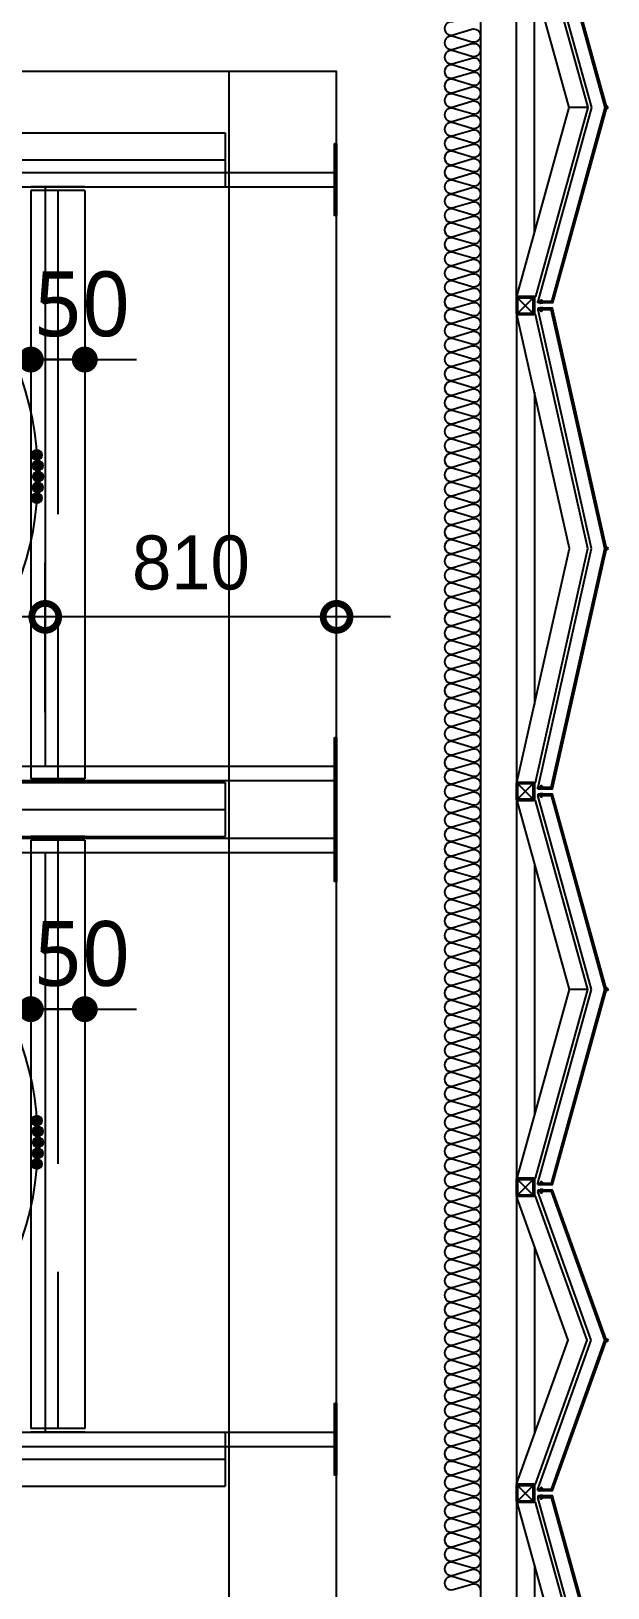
# Model space of a CAD drawing. Header units: millimetres. Extents: x -95754 to 177808, y 34455 to 150605.
# Drawn here: x 176204 to 177808, y 130792 to 135118 of the extents above; entities that cross this region are included whole.
import ezdxf

# ---------------------------------------------------------------- set-up
doc = ezdxf.new("R2010")
doc.units = ezdxf.units.MM
doc.header["$LTSCALE"] = 300
doc.linetypes.add('HID', pattern=[2.8, 1.8, -1])
doc.linetypes.add('xs-1f_plan$0$HID', pattern=[4, 3, -1])
for name, color, linetype in [('6FIN', 6, 'Continuous'), ('A-ELE', 7, 'Continuous'), ('A-하지철물', 55, 'Continuous'), ('alucobond', 4, 'Continuous'), ('ISL', 251, 'Continuous'), ('mold', 4, 'Continuous'), ('S-STEEL', 7, 'Continuous'), ('SHEET', 6, 'Continuous'), ('xs-1f_plan$0$xref', 7, 'Continuous')]:
    doc.layers.add(name, color=color, linetype=linetype)
doc.layers.add('A-ETC-전기 NOPLOT', color=163, linetype='Continuous', plot=False)
doc.styles.add('Gtx', font='')
doc.styles.add('xs-1f_plan$0$Gdim', font='malgun.ttf')
doc.styles.get('Gtx').set_extended_font_data('Dotum')
doc.dimstyles.new('Gdim300', dxfattribs={"dimscale": 300, "dimtxt": 3, "dimasz": 6, "dimexe": 1.5, "dimexo": 2, "dimgap": 1, "dimtad": 1, "dimdec": 0, "dimzin": 0, "dimdsep": 46, "dimlunit": 6, "dimtxsty": 'Gtx', "dimblk": 'DOTSMALL', "dimblk1": 'DOTSMALL', "dimblk2": 'DOTSMALL', "dimcen": 1.5, "dimdle": 1.5, "dimclrd": 1, "dimclre": 1, "dimclrt": 256, "dimazin": 0, "dimtfac": 1, "dimtdec": 0, "dimtix": 1, "dimtmove": 2, "dimatfit": 3, "dimldrblk": 'DOTSMALL', "dimfxl": 1, "dimtolj": 1, "dimtzin": 0, "dimlwd": -1, "dimlwe": -1, "dimarcsym": 0})
doc.dimstyles.new('xs-1f_plan$0$Gdim200', dxfattribs={"dimscale": 200, "dimtxt": 3, "dimasz": 1.2, "dimexe": 2, "dimexo": 3, "dimgap": 1, "dimtad": 1, "dimdsep": 46, "dimlunit": 6, "dimtxsty": 'xs-1f_plan$0$Gdim', "dimblk1": 'xs-1f_plan$0$_CIDOT', "dimblk2": 'xs-1f_plan$0$_CIDOT', "dimsah": 1, "dimcen": 2.5, "dimdle": 2, "dimclrd": 1, "dimclre": 1, "dimclrt": 3, "dimazin": 2, "dimtfac": 1, "dimtix": 1, "dimtmove": 2, "dimatfit": 3, "dimldrblk": 'xs-1f_plan$0$_CIDOT', "dimfxl": 2, "dimtolj": 1, "dimtzin": 0, "dimarcsym": 0})

# ---------------------------------------------------------------- blocks, each defined once
blk = doc.blocks.new('EX-1350')
at = {"layer": '6FIN', "elevation": 0}
for points in [[(3.2, 204.1), (46.8, 204.1, 0.414214), (50, 207.3), (50, 250.9, 0.414214), (46.8, 254.1), (3.2, 254.1, 0.414214), (0, 250.9), (0, 207.3, 0.414214)], [(1396.8, 204.1), (1353.2, 204.1, -0.414214), (1350, 207.3), (1350, 250.9, -0.414214), (1353.2, 254.1), (1396.8, 254.1, -0.414214), (1400, 250.9), (1400, 207.3, -0.414214)]]:
    blk.add_lwpolyline(points, format="xyb", close=True, dxfattribs=at)
at = {"layer": 'A-하지철물'}
for p, q in [((1350, 254.1), (50, 254.1)), ((1133.9, 204.1), (266.1, 204.1))]:
    blk.add_line(p, q, dxfattribs=at)
at = {"layer": 'A-하지철물', "elevation": 0}
for points in [[(49.7, 252.7), (700, 106.6), (1350.3, 252.7)], [(50, 254.1), (50, 201.4), (700, 55.3), (1350, 201.4), (1350, 254.1)]]:
    blk.add_lwpolyline(points, dxfattribs=at)
at = {"layer": 'A-하지철물'}
blk.add_circle((700, 4.1), 4.07, dxfattribs=at)
at = {"layer": 'alucobond', "color": 251, "linetype": 'HID', "ltscale": 10}
for p, q in [((30.2, 185.1), (41.5, 185.1)), ((31.5, 182.4), (31.5, 187.8)), ((31.5, 186.6), (39.5, 186.6)), ((31.5, 183.6), (39.5, 183.6)), ((32, 189.3), (32.5, 189.3)), ((32, 180.9), (32.5, 180.9)), ((32.5, 180.9), (32.5, 189.3)), ((38, 182.7), (38, 187.4)), ((39.5, 182.7), (39.5, 187.4)), ((1369.8, 185.1), (1358.5, 185.1)), ((1360.5, 182.7), (1360.5, 187.4)), ((1368.5, 186.6), (1360.5, 186.6)), ((1368.5, 183.6), (1360.5, 183.6)), ((1362, 182.7), (1362, 187.4)), ((1367.5, 180.9), (1367.5, 189.3)), ((1368, 189.3), (1367.5, 189.3)), ((1368, 180.9), (1367.5, 180.9)), ((1368.5, 182.4), (1368.5, 187.8))]:
    blk.add_line(p, q, dxfattribs=at)
at = {"layer": 'alucobond'}
for p, q in [((32.5, 195.1), (36.5, 195.1)), ((1367.5, 195.1), (1363.5, 195.1))]:
    blk.add_line(p, q, dxfattribs=at)
at = {"layer": 'alucobond', "color": 251, "linetype": 'HID', "ltscale": 10, "elevation": 0}
for points in [[(32, 189.3), (31.5, 187.8)], [(32, 180.9), (31.5, 182.4)], [(36.5, 194.2), (700, 45.1), (1363.5, 194.2)], [(1368, 189.3), (1368.5, 187.8)], [(1368, 180.9), (1368.5, 182.4)]]:
    blk.add_lwpolyline(points, dxfattribs=at)
at = {"layer": 'alucobond', "elevation": 0}
for points in [[(32.5, 195.1), (32.5, 154.1), (700, 4.1), (1367.5, 154.1), (1367.5, 195.1)], [(36.5, 195.1), (36.5, 157.3), (700, 8.2), (1363.5, 157.3), (1363.5, 195.1)]]:
    blk.add_lwpolyline(points, dxfattribs=at)
at = {"layer": 'alucobond', "color": 251, "linetype": 'HID', "ltscale": 10, "elevation": 0}
for points in [[(39.5, 186.6, -0.666667), (39.5, 183.6, -1.5)], [(1360.5, 186.6, 0.666667), (1360.5, 183.6, 1.5)]]:
    blk.add_lwpolyline(points, format="xyb", dxfattribs=at)
at = {"layer": 'alucobond', "color": 251, "linetype": 'HID', "ltscale": 10}
for centre, start, end in [((38.7, 187.4), 0, 180), ((38.7, 182.7), 180, 0), ((1361.3, 187.4), 0, 180), ((1361.3, 182.7), 180, 0)]:
    blk.add_arc(centre, 0.75, start, end, dxfattribs=at)
at = {"layer": 'mold', "color": 4, "elevation": 0}
for points in [[(25, 204.1), (25, 202.6)], [(1375, 204.1), (1375, 202.6)]]:
    blk.add_lwpolyline(points, dxfattribs=at)
at = {"layer": 'SHEET', "color": 8}
for p, q in [((46.8, 250.9), (3.2, 207.3)), ((3.2, 250.9), (46.8, 207.3)), ((1353.2, 250.9), (1396.8, 207.3)), ((1396.8, 250.9), (1353.2, 207.3))]:
    blk.add_line(p, q, dxfattribs=at)
at = {"layer": 'SHEET', "color": 8, "elevation": 0}
for points in [[(3.2, 207.3), (46.8, 207.3), (46.8, 250.9), (3.2, 250.9)], [(1396.8, 207.3), (1353.2, 207.3), (1353.2, 250.9), (1396.8, 250.9)]]:
    blk.add_lwpolyline(points, close=True, dxfattribs=at)
blk = doc.blocks.new('EX-1100')
at = {"layer": '6FIN', "elevation": 0}
for points in [[(3.2, 204.1), (46.8, 204.1, 0.414214), (50, 207.3), (50, 250.9, 0.414214), (46.8, 254.1), (3.2, 254.1, 0.414214), (0, 250.9), (0, 207.3, 0.414214)], [(1146.8, 204.1), (1103.2, 204.1, -0.414214), (1100, 207.3), (1100, 250.9, -0.414214), (1103.2, 254.1), (1146.8, 254.1, -0.414214), (1150, 250.9), (1150, 207.3, -0.414214)]]:
    blk.add_lwpolyline(points, format="xyb", close=True, dxfattribs=at)
at = {"layer": 'A-하지철물'}
for p, q in [((1100, 254.1), (50, 254.1)), ((923.1, 204.1), (226.9, 204.1)), ((575, 55.9), (575, 107.8))]:
    blk.add_line(p, q, dxfattribs=at)
at = {"layer": 'A-하지철물', "elevation": 0}
blk.add_lwpolyline([(1100, 201.1), (1100, 253), (575, 107.8), (50, 253), (50, 201.1), (575, 55.9)], close=True, dxfattribs=at)
at = {"layer": 'A-하지철물'}
blk.add_circle((575, 4.1), 4.07, dxfattribs=at)
at = {"layer": 'alucobond', "color": 251, "linetype": 'HID', "ltscale": 10}
for p, q in [((30.2, 185.1), (41.5, 185.1)), ((31.5, 182.4), (31.5, 187.8)), ((31.5, 186.6), (39.5, 186.6)), ((31.5, 183.6), (39.5, 183.6)), ((32, 189.3), (32.5, 189.3)), ((32, 180.9), (32.5, 180.9)), ((32.5, 180.9), (32.5, 189.3)), ((38, 182.7), (38, 187.4)), ((39.5, 182.7), (39.5, 187.4)), ((1119.8, 185.1), (1108.5, 185.1)), ((1110.5, 182.7), (1110.5, 187.4)), ((1118.5, 186.6), (1110.5, 186.6)), ((1118.5, 183.6), (1110.5, 183.6)), ((1112, 182.7), (1112, 187.4)), ((1117.5, 180.9), (1117.5, 189.3)), ((1118, 189.3), (1117.5, 189.3)), ((1118, 180.9), (1117.5, 180.9)), ((1118.5, 182.4), (1118.5, 187.8))]:
    blk.add_line(p, q, dxfattribs=at)
at = {"layer": 'alucobond'}
for p, q in [((32.5, 195.1), (36.5, 195.1)), ((1117.5, 195.1), (1113.5, 195.1))]:
    blk.add_line(p, q, dxfattribs=at)
at = {"layer": 'alucobond', "color": 251, "linetype": 'HID', "ltscale": 10, "elevation": 0}
for points in [[(32, 189.3), (31.5, 187.8)], [(32, 180.9), (31.5, 182.4)], [(36.5, 194.5), (575, 45.6), (1113.5, 194.5)], [(1118, 189.3), (1118.5, 187.8)], [(1118, 180.9), (1118.5, 182.4)]]:
    blk.add_lwpolyline(points, dxfattribs=at)
at = {"layer": 'alucobond', "elevation": 0}
for points in [[(32.5, 195.1), (32.5, 154.1), (575, 4.1), (1117.5, 154.1), (1117.5, 195.1)], [(36.5, 195.1), (36.5, 157.1), (575, 8.2), (1113.5, 157.1), (1113.5, 195.1)], [(1113.5, 195.1), (1113.5, 157.2)]]:
    blk.add_lwpolyline(points, dxfattribs=at)
at = {"layer": 'alucobond', "color": 251, "linetype": 'HID', "ltscale": 10, "elevation": 0}
for points in [[(39.5, 186.6, -0.666667), (39.5, 183.6, -1.5)], [(1110.5, 186.6, 0.666667), (1110.5, 183.6, 1.5)]]:
    blk.add_lwpolyline(points, format="xyb", dxfattribs=at)
at = {"layer": 'alucobond', "color": 251, "linetype": 'HID', "ltscale": 10}
for centre, start, end in [((38.7, 187.4), 0, 180), ((38.7, 182.7), 180, 0), ((1111.3, 187.4), 0, 180), ((1111.3, 182.7), 180, 0)]:
    blk.add_arc(centre, 0.75, start, end, dxfattribs=at)
at = {"layer": 'mold', "color": 4, "elevation": 0}
for points in [[(25, 204.1), (25, 202.6)], [(1125, 204.1), (1125, 202.6)]]:
    blk.add_lwpolyline(points, dxfattribs=at)
at = {"layer": 'SHEET', "color": 8}
for p, q in [((46.8, 250.9), (3.2, 207.3)), ((3.2, 250.9), (46.8, 207.3)), ((1103.2, 250.9), (1146.8, 207.3)), ((1146.8, 250.9), (1103.2, 207.3))]:
    blk.add_line(p, q, dxfattribs=at)
at = {"layer": 'SHEET', "color": 8, "elevation": 0}
for points in [[(3.2, 207.3), (46.8, 207.3), (46.8, 250.9), (3.2, 250.9)], [(1146.8, 207.3), (1103.2, 207.3), (1103.2, 250.9), (1146.8, 250.9)]]:
    blk.add_lwpolyline(points, close=True, dxfattribs=at)
blk = doc.blocks.new('EX-850-1')
at = {"layer": '6FIN', "elevation": 0}
for points in [[(3.2, 204.1), (46.8, 204.1, 0.414214), (50, 207.3), (50, 250.9, 0.414214), (46.8, 254.1), (3.2, 254.1, 0.414214), (0, 250.9), (0, 207.3, 0.414214)], [(896.8, 204.1), (853.2, 204.1, -0.414214), (850, 207.3), (850, 250.9, -0.414214), (853.2, 254.1), (896.8, 254.1, -0.414214), (900, 250.9), (900, 207.3, -0.414214)]]:
    blk.add_lwpolyline(points, format="xyb", close=True, dxfattribs=at)
at = {"layer": 'A-하지철물'}
for p, q in [((850, 254.1), (50, 254.1)), ((710.9, 204.1), (189.1, 204.1))]:
    blk.add_line(p, q, dxfattribs=at)
at = {"layer": 'A-하지철물', "elevation": 0}
for points in [[(49.9, 254.1), (450, 110.3), (850.1, 254.1)], [(50, 204.1), (50, 200.9), (450, 57.2), (850, 200.9), (850, 204.1)]]:
    blk.add_lwpolyline(points, dxfattribs=at)
at = {"layer": 'A-하지철물'}
blk.add_circle((450, 4.1), 4.07, dxfattribs=at)
at = {"layer": 'alucobond', "color": 251, "linetype": 'HID', "ltscale": 10}
for p, q in [((30.2, 185.1), (41.5, 185.1)), ((31.5, 182.4), (31.5, 187.8)), ((31.5, 186.6), (39.5, 186.6)), ((31.5, 183.6), (39.5, 183.6)), ((32, 189.3), (32.5, 189.3)), ((32, 180.9), (32.5, 180.9)), ((32.5, 180.9), (32.5, 189.3)), ((38, 182.7), (38, 187.4)), ((39.5, 182.7), (39.5, 187.4)), ((869.8, 185.1), (858.5, 185.1)), ((860.5, 182.7), (860.5, 187.4)), ((868.5, 186.6), (860.5, 186.6)), ((868.5, 183.6), (860.5, 183.6)), ((862, 182.7), (862, 187.4)), ((867.5, 180.9), (867.5, 189.3)), ((868, 189.3), (867.5, 189.3)), ((868, 180.9), (867.5, 180.9)), ((868.5, 182.4), (868.5, 187.8))]:
    blk.add_line(p, q, dxfattribs=at)
at = {"layer": 'alucobond'}
for p, q in [((32.5, 195.1), (36.5, 195.1)), ((867.5, 195.1), (863.5, 195.1))]:
    blk.add_line(p, q, dxfattribs=at)
at = {"layer": 'alucobond', "color": 251, "linetype": 'HID', "ltscale": 10}
for points in [[(32, 189.3), (31.5, 187.8)], [(32, 180.9), (31.5, 182.4)], [(868, 189.3), (868.5, 187.8)], [(868, 180.9), (868.5, 182.4)]]:
    blk.add_lwpolyline(points, dxfattribs=at)
at = {"layer": 'alucobond', "elevation": 0}
for points in [[(32.5, 195.1), (32.5, 154.1), (450, 4.1), (867.5, 154.1), (867.5, 195.1)], [(36.5, 195.1), (36.5, 156.9), (450, 8.3), (863.5, 156.9), (863.5, 195.1)]]:
    blk.add_lwpolyline(points, dxfattribs=at)
at = {"layer": 'alucobond', "color": 251, "linetype": 'HID', "ltscale": 10, "elevation": 0}
blk.add_lwpolyline([(36.5, 195.1), (450, 46.6), (863.5, 195.1)], dxfattribs=at)
at = {"layer": 'alucobond', "color": 251, "linetype": 'HID', "ltscale": 10}
for points in [[(39.5, 186.6, -0.666667), (39.5, 183.6, -1.5)], [(860.5, 186.6, 0.666667), (860.5, 183.6, 1.5)]]:
    blk.add_lwpolyline(points, format="xyb", dxfattribs=at)
for centre, start, end in [((38.7, 187.4), 0, 180), ((38.7, 182.7), 180, 0), ((861.3, 187.4), 0, 180), ((861.3, 182.7), 180, 0)]:
    blk.add_arc(centre, 0.75, start, end, dxfattribs=at)
at = {"layer": 'mold', "color": 4}
for points in [[(25, 204.1), (25, 202.6)], [(875, 204.1), (875, 202.6)]]:
    blk.add_lwpolyline(points, dxfattribs=at)
at = {"layer": 'SHEET', "color": 8}
for p, q in [((46.8, 250.9), (3.2, 207.3)), ((3.2, 250.9), (46.8, 207.3)), ((853.2, 250.9), (896.8, 207.3)), ((896.8, 250.9), (853.2, 207.3))]:
    blk.add_line(p, q, dxfattribs=at)
at = {"layer": 'SHEET', "color": 8, "elevation": 0}
for points in [[(3.2, 207.3), (46.8, 207.3), (46.8, 250.9), (3.2, 250.9)], [(896.8, 207.3), (853.2, 207.3), (853.2, 250.9), (896.8, 250.9)]]:
    blk.add_lwpolyline(points, close=True, dxfattribs=at)
blk = doc.blocks.new('A$Ca5773e7c')
at = {"layer": '6FIN', "elevation": 0}
blk.add_lwpolyline([(0, 75), (45, 75), (45, 0), (0, 0)], close=True, dxfattribs=at)
at = {"layer": 'SHEET', "color": 8}
for p, q in [((41.8, 3.2), (3.2, 71.8)), ((3.2, 3.2), (41.8, 71.8))]:
    blk.add_line(p, q, dxfattribs=at)
at = {"layer": 'SHEET', "color": 8, "elevation": 0}
blk.add_lwpolyline([(3.2, 71.8), (41.8, 71.8), (41.8, 3.2), (3.2, 3.2)], close=True, dxfattribs=at)
blk = doc.blocks.new('EX-1100-1')
at = {"layer": '6FIN', "elevation": 0}
blk.add_lwpolyline([(50, 1121.8), (50, 1078.2, -0.414214), (46.8, 1075), (3.2, 1075, -0.414214), (0, 1078.2), (0, 1121.8, -0.414214), (3.2, 1125), (46.8, 1125, -0.414214)], format="xyb", close=True, dxfattribs=at)
at = {"layer": 'A-하지철물'}
for p, q in [((0, 1075), (0, 59.8)), ((50, 898.1), (50, 201.9)), ((198.1, 550), (146.2, 550))]:
    blk.add_line(p, q, dxfattribs=at)
at = {"layer": 'A-하지철물', "elevation": 0}
blk.add_lwpolyline([(75, 104.7), (198.1, 550), (53, 1075), (1.1, 1075), (146.2, 550), (23.1, 104.8)], dxfattribs=at)
at = {"layer": 'A-하지철물'}
blk.add_circle((250, 550), 4.07, dxfattribs=at)
at = {"layer": 'alucobond'}
for p, q in [((58.9, 1092.5), (58.9, 1088.5)), ((58.9, 7.5), (58.9, 11.5))]:
    blk.add_line(p, q, dxfattribs=at)
at = {"layer": 'alucobond', "color": 251, "linetype": 'HID', "ltscale": 10}
for p, q in [((64.8, 1093), (64.8, 1092.5)), ((73.2, 1092.5), (64.8, 1092.5)), ((71.7, 1093.5), (66.3, 1093.5)), ((71.4, 1087), (66.6, 1087)), ((71.4, 1085.5), (66.6, 1085.5)), ((67.5, 1093.5), (67.5, 1085.5)), ((69, 1094.8), (69, 1083.5)), ((70.5, 1093.5), (70.5, 1085.5)), ((73.2, 1093), (73.2, 1092.5)), ((73.2, 7.5), (64.8, 7.5)), ((64.8, 7), (64.8, 7.5)), ((71.7, 6.5), (66.3, 6.5)), ((71.4, 14.5), (66.6, 14.5)), ((71.4, 13), (66.6, 13)), ((67.5, 6.5), (67.5, 14.5)), ((69, 5.2), (69, 16.5)), ((70.5, 6.5), (70.5, 14.5)), ((73.2, 7), (73.2, 7.5))]:
    blk.add_line(p, q, dxfattribs=at)
at = {"layer": 'alucobond', "elevation": 0}
for points in [[(58.9, 7.5), (100, 7.5), (250, 550), (100, 1092.5), (58.9, 1092.5)], [(58.9, 11.5), (97, 11.5), (245.8, 550), (97, 1088.5), (58.9, 1088.5)], [(58.9, 1088.5), (96.8, 1088.5)]]:
    blk.add_lwpolyline(points, dxfattribs=at)
at = {"layer": 'alucobond', "color": 251, "linetype": 'HID', "ltscale": 10, "elevation": 0}
for points in [[(59.6, 11.5), (208.5, 550), (59.6, 1088.5)], [(64.8, 1093), (66.3, 1093.5)], [(73.2, 1093), (71.7, 1093.5)], [(64.8, 7), (66.3, 6.5)], [(73.2, 7), (71.7, 6.5)]]:
    blk.add_lwpolyline(points, dxfattribs=at)
for points in [[(67.5, 1085.5, 0.666667), (70.5, 1085.5, 1.5)], [(67.5, 14.5, -0.666667), (70.5, 14.5, -1.5)]]:
    blk.add_lwpolyline(points, format="xyb", dxfattribs=at)
at = {"layer": 'alucobond', "color": 251, "linetype": 'HID', "ltscale": 10}
for centre, start, end in [((66.6, 1086.3), 90, 270), ((71.4, 1086.3), 270, 90), ((66.6, 13.7), 90, 270), ((71.4, 13.7), 270, 90)]:
    blk.add_arc(centre, 0.75, start, end, dxfattribs=at)
at = {"layer": 'mold', "color": 4, "elevation": 0}
blk.add_lwpolyline([(50, 1100), (51.5, 1100)], dxfattribs=at)
blk.add_lwpolyline([(41, 0), (42.5, 0), (42.5, 11.5), (97, 11.5), (100.2, 23.1), (98.8, 23.6), (95.9, 13), (41, 13)], close=True, dxfattribs=at)
at = {"layer": 'SHEET', "color": 8}
for p, q in [((3.2, 1078.2), (46.8, 1121.8)), ((3.2, 1121.8), (46.8, 1078.2))]:
    blk.add_line(p, q, dxfattribs=at)
at = {"layer": 'SHEET', "color": 8, "elevation": 0}
blk.add_lwpolyline([(46.8, 1121.8), (46.8, 1078.2), (3.2, 1078.2), (3.2, 1121.8)], close=True, dxfattribs=at)
at = {"layer": 'A-ELE', "rotation": 270}
blk.add_blockref('A$Ca5773e7c', (0, 104.8), dxfattribs=at)
blk = doc.blocks.new('_DotSmall')
at = {"color": 0, "linetype": 'ByBlock', "const_width": 0.5}
blk.add_lwpolyline([(-0.0625, 0, 1), (0.0625, 0, 1)], format="xyb", close=True, dxfattribs=at)
blk = doc.blocks.new('*D1903')
at = {"layer": 'A-ETC-전기 NOPLOT', "color": 1, "transparency": 16777216}
for p, q in [((1210528.1, -81493.9), (1210528.1, -81078.9)), ((1211338.1, -81493.9), (1211338.1, -81078.9)), ((1211488.1, -81228.9), (1210378.1, -81228.9))]:
    blk.add_line(p, q, dxfattribs=at)
at = {"layer": 'Defpoints', "color": 0, "transparency": 16777216}
for p in [(1210528.1, -81228.9), (1210528.1, -81643.9), (1211338.1, -81643.9)]:
    blk.add_point(p, dxfattribs=at)
at = {"layer": 'A-ETC-전기 NOPLOT', "color": 1, "transparency": 16777216, "xscale": 150, "yscale": 150, "zscale": 150, "rotation": 180}
blk.add_blockref('_DotSmall', (1210528.1, -81228.9), dxfattribs=at)
at = {"layer": 'A-ETC-전기 NOPLOT', "color": 1, "transparency": 16777216, "xscale": 150, "yscale": 150, "zscale": 150}
blk.add_blockref('_DotSmall', (1211338.1, -81228.9), dxfattribs=at)
at = {"layer": 'A-ETC-전기 NOPLOT', "transparency": 16777216, "insert": (1210933.1, -81078.8), "char_height": 150, "attachment_point": 5, "style": 'Gtx'}
blk.add_mtext('\\A1;810', dxfattribs=at)
blk = doc.blocks.new('xs-1f_plan$0$_CIDOT')
at = {"color": 0, "linetype": 'ByBlock'}
blk.add_line((2, 0), (-1, 0), dxfattribs=at)
at = {"color": 0, "linetype": 'ByBlock', "const_width": 0.5}
blk.add_lwpolyline([(-0.25, 0, 1), (0.25, 0, 1)], format="xyb", close=True, dxfattribs=at)
blk = doc.blocks.new('*D1855')
at = {"layer": 'Defpoints', "color": 155, "lineweight": -2, "transparency": 16777216}
for p, q in [((-2538.8, 297), (-2538.8, 369)), ((-2838.8, 225), (-2418.8, 225)), ((-2538.8, 75), (-2538.8, 225)), ((-2838.8, 75), (-2418.8, 75)), ((-2538.8, 3), (-2538.8, -69))]:
    blk.add_line(p, q, dxfattribs=at)
at = {"layer": 'Defpoints', "color": 0, "transparency": 16777216}
for p in [(-3018.8, 225), (-2538.8, 225), (-3018.8, 75)]:
    blk.add_point(p, dxfattribs=at)
at = {"layer": 'Defpoints', "color": 155, "lineweight": -2, "transparency": 16777216, "xscale": 71.99999999999994, "yscale": 71.99999999999994, "zscale": 71.99999999999994}
for p, rotation in [((-2538.8, 225), 270), ((-2538.8, 75), 90)]:
    blk.add_blockref('xs-1f_plan$0$_CIDOT', p, dxfattribs=dict(at, rotation=rotation))
at = {"layer": 'Defpoints', "color": 155, "transparency": 16777216, "insert": (-2692.3, 150), "char_height": 180, "attachment_point": 5, "rotation": 90, "style": 'xs-1f_plan$0$Gdim'}
blk.add_mtext('\\A1;150', dxfattribs=at)
blk = doc.blocks.new('*U1854')
at = {"layer": 'S-STEEL', "color": 253, "ltscale": 4}
for p, q in [((-3018.848, 225), (-3018.848, 75)), ((-1363.848, 225), (-1363.848, 75))]:
    blk.add_line(p, q, dxfattribs=at)
at = {"layer": 'S-STEEL', "ltscale": 4}
for p, q in [((-3008.848, 225), (-1373.848, 225)), ((-3008.848, 225), (-3008.848, 75)), ((-1373.848, 225), (-1373.848, 75)), ((-3008.848, 75), (-1373.848, 75))]:
    blk.add_line(p, q, dxfattribs=at)
at = {"layer": 'S-STEEL', "color": 253, "linetype": 'xs-1f_plan$0$HID'}
blk.add_line((-3008.848, 150), (-1373.848, 150), dxfattribs=at)
at = {"layer": 'Defpoints'}
dim = blk.add_linear_dim(base=(-2538.848, 225), p1=(-3018.848, 75), p2=(-3018.848, 225), angle=90, dimstyle='xs-1f_plan$0$Gdim200', override={"dimscale": 60, "dimzin": 8, "dimclrd": 155, "dimclre": 155, "dimclrt": 155}, dxfattribs=at)
dim.commit()
dim.dimension.update_dxf_attribs({"geometry": '*D1855', "text_midpoint": (-2692.334, 150)})
blk = doc.blocks.new('연도01')
at = {"layer": 'A-ETC-전기 NOPLOT', "lineweight": 5}
h = blk.add_hatch(color=256, dxfattribs=at)
edge = h.paths.add_edge_path()
edge.add_arc((1210504.637, -80778.859), 15, 180, 540)
h = blk.add_hatch(color=256, dxfattribs=at)
edge = h.paths.add_edge_path()
edge.add_arc((1210507.205, -80808.568), 15, 180, 540)
h = blk.add_hatch(color=256, dxfattribs=at)
edge = h.paths.add_edge_path()
edge.add_arc((1210508.083, -80838.916), 15, 180, 540)
h = blk.add_hatch(color=256, dxfattribs=at)
edge = h.paths.add_edge_path()
edge.add_arc((1210504.637, -80898.972), 15, -180, 180, ccw=False)
h = blk.add_hatch(color=256, dxfattribs=at)
edge = h.paths.add_edge_path()
edge.add_arc((1210507.205, -80869.263), 15, -180, 180, ccw=False)
h = blk.add_hatch(color=256, dxfattribs=at)
edge = h.paths.add_edge_path()
edge.add_arc((1210504.637, -82628.859), 15, 180, 540)
h = blk.add_hatch(color=256, dxfattribs=at)
edge = h.paths.add_edge_path()
edge.add_arc((1210507.205, -82658.568), 15, 180, 540)
h = blk.add_hatch(color=256, dxfattribs=at)
edge = h.paths.add_edge_path()
edge.add_arc((1210508.083, -82688.916), 15, 180, 540)
h = blk.add_hatch(color=256, dxfattribs=at)
edge = h.paths.add_edge_path()
edge.add_arc((1210504.637, -82748.972), 15, -180, 180, ccw=False)
h = blk.add_hatch(color=256, dxfattribs=at)
edge = h.paths.add_edge_path()
edge.add_arc((1210507.205, -82719.263), 15, -180, 180, ccw=False)
at = {"layer": 'A-ELE', "elevation": 0}
blk.add_lwpolyline([(1211038.083, -79713.916), (1211038.083, -86113.916)], dxfattribs=at)
at = {"layer": 'A-ETC-전기 NOPLOT'}
for p, q in [((1205338.082, -79993.916), (1211338.083, -79993.916)), ((1205338.082, -80033.916), (1211338.083, -80033.916)), ((1210528.083, -80033.916), (1210528.083, -81643.916)), ((1205338.082, -81643.916), (1211338.083, -81643.916)), ((1205338.082, -81683.916), (1211338.083, -81683.916)), ((1205338.082, -81843.916), (1211338.083, -81843.916)), ((1205338.082, -81883.916), (1211338.083, -81883.916)), ((1210528.083, -81883.916), (1210528.083, -83493.916)), ((1205338.082, -83493.916), (1211338.083, -83493.916)), ((1205338.082, -83533.916), (1211338.083, -83533.916))]:
    blk.add_line(p, q, dxfattribs=at)
at = {"layer": 'A-ETC-전기 NOPLOT', "elevation": 0}
blk.add_lwpolyline([(1205338.083, -79713.916), (1205338.083, -86113.916), (1211338.083, -86113.916), (1211338.083, -79713.916)], close=True, dxfattribs=at)
at = {"layer": 'A-ETC-전기 NOPLOT'}
for points in [[(1211332.083, -79913.916), (1211338.083, -79913.916), (1211338.083, -80113.916), (1211332.083, -80113.916)], [(1211332.083, -81563.916), (1211338.083, -81563.916), (1211338.083, -81763.916), (1211332.083, -81763.916)], [(1211332.083, -81763.916), (1211338.083, -81763.916), (1211338.083, -81963.916), (1211332.083, -81963.916)], [(1211332.083, -83413.916), (1211338.083, -83413.916), (1211338.083, -83613.916), (1211332.083, -83613.916)]]:
    blk.add_lwpolyline(points, close=True, dxfattribs=at)
at = {"layer": 'A-ETC-전기 NOPLOT', "lineweight": 5}
for centre in [(1210504.637, -80778.859), (1210507.205, -80808.568), (1210508.083, -80838.916), (1210504.637, -80898.972), (1210507.205, -80869.263), (1210504.637, -82628.859), (1210507.205, -82658.568), (1210508.083, -82688.916), (1210504.637, -82748.972), (1210507.205, -82719.263)]:
    blk.add_circle(centre, 15, dxfattribs=at)
at = {"layer": 'A-ETC-전기 NOPLOT'}
for centre in [(1209683.083, -80838.916), (1209683.083, -82688.916)]:
    blk.add_arc(centre, 825, 315.694511, 134.305489, dxfattribs=at)
at = {"layer": 'S-STEEL', "ltscale": 4}
for p, q in [((1205348.082, -79883.916), (1211028.083, -79883.916)), ((1211028.083, -79883.916), (1211028.083, -80033.916)), ((1205348.082, -80033.916), (1211028.083, -80033.916)), ((1205348.082, -81688.916), (1211028.083, -81688.916)), ((1211028.083, -81688.916), (1211028.083, -81838.916)), ((1205348.082, -81838.916), (1211028.083, -81838.916)), ((1205348.082, -83493.916), (1211028.083, -83493.916)), ((1211028.083, -83493.916), (1211028.083, -83643.916)), ((1205348.082, -83643.916), (1211028.083, -83643.916))]:
    blk.add_line(p, q, dxfattribs=at)
at = {"layer": 'S-STEEL', "color": 253, "ltscale": 4}
for p, q in [((1211038.083, -79883.916), (1211038.083, -80033.916)), ((1211038.083, -81688.916), (1211038.083, -81838.916)), ((1211038.083, -83493.916), (1211038.083, -83643.916))]:
    blk.add_line(p, q, dxfattribs=at)
at = {"layer": 'S-STEEL', "color": 253, "linetype": 'xs-1f_plan$0$HID'}
for p, q in [((1205348.082, -79958.916), (1211028.083, -79958.916)), ((1205348.082, -81763.916), (1211028.083, -81763.916)), ((1205348.082, -83568.916), (1211028.083, -83568.916))]:
    blk.add_line(p, q, dxfattribs=at)
at = {"layer": 'xs-1f_plan$0$xref', "rotation": 270}
for p in [(1210413.083, -83052.764), (1210413.083, -84857.764)]:
    blk.add_blockref('*U1854', p, dxfattribs=at)
at = {"layer": 'A-ETC-전기 NOPLOT'}
dim = blk.add_linear_dim(base=(1210528.083, -81228.895), p1=(1211338.083, -81643.916), p2=(1210528.083, -81643.916), dimstyle='Gdim300', override={"dimtxt": 0.5, "dimasz": 0.5, "dimexe": 0.5, "dimexo": 0.5, "dimgap": 0.25, "dimdle": 0.5}, dxfattribs=at)
dim.commit()
dim.dimension.update_dxf_attribs({"geometry": '*D1903', "text_midpoint": (1210933.083, -81078.794)})

msp = doc.modelspace()

# ---------------------------------------------------------------- linework, layer by layer
at = {"layer": 'ISL', "elevation": 0}
msp.add_lwpolyline([(177453.6, 135425), (177453.6, 107105), (92053.6, 107105), (92053.6, 121780)], dxfattribs=at)
msp.add_lwpolyline([(177377.8, 135142.7, 1.372593), (177377.8, 135107.3), (177429.3, 135122.7, -0.509267), (177453.6, 135105, -0.509267), (177429.3, 135087.3), (177377.8, 135102.7, 1.372593), (177377.8, 135067.3), (177429.3, 135082.7, -0.509267), (177453.6, 135065, -0.509267), (177429.3, 135047.3), (177377.8, 135062.7, 1.372593), (177377.8, 135027.3), (177429.3, 135042.7, -0.509267), (177453.6, 135025, -0.509267), (177429.3, 135007.3), (177377.8, 135022.7, 1.372593), (177377.8, 134987.3), (177429.3, 135002.7, -0.509267), (177453.6, 134985, -0.509267), (177429.3, 134967.3), (177377.8, 134982.7, 1.372593), (177377.8, 134947.3), (177429.3, 134962.7, -0.509267), (177453.6, 134945, -0.509267), (177429.3, 134927.3), (177377.8, 134942.7, 1.372593), (177377.8, 134907.3), (177429.3, 134922.7, -0.509267), (177453.6, 134905, -0.509267), (177429.3, 134887.3), (177377.8, 134902.7, 1.372593), (177377.8, 134867.3), (177429.3, 134882.7, -0.509267), (177453.6, 134865, -0.509267), (177429.3, 134847.3), (177377.8, 134862.7, 1.372593), (177377.8, 134827.3), (177429.3, 134842.7, -0.509267), (177453.6, 134825, -0.509267), (177429.3, 134807.3), (177377.8, 134822.7, 1.372593), (177377.8, 134787.3), (177429.3, 134802.7, -0.509267), (177453.6, 134785, -0.509267), (177429.3, 134767.3), (177377.8, 134782.7, 1.372593), (177377.8, 134747.3), (177429.3, 134762.7, -0.509267), (177453.6, 134745, -0.509267), (177429.3, 134727.3), (177377.8, 134742.7, 1.372593), (177377.8, 134707.3), (177429.3, 134722.7, -0.509267), (177453.6, 134705, -0.509267), (177429.3, 134687.3), (177377.8, 134702.7, 1.372593), (177377.8, 134667.3), (177429.3, 134682.7, -0.509267), (177453.6, 134665, -0.509267), (177429.3, 134647.3), (177377.8, 134662.7, 1.372593), (177377.8, 134627.3), (177429.3, 134642.7, -0.509267), (177453.6, 134625, -0.509267), (177429.3, 134607.3), (177377.8, 134622.7, 1.372593), (177377.8, 134587.3), (177429.3, 134602.7, -0.509267), (177453.6, 134585, -0.509267), (177429.3, 134567.3), (177377.8, 134582.7, 1.372593), (177377.8, 134547.3), (177429.3, 134562.7, -0.509267), (177453.6, 134545, -0.509267), (177429.3, 134527.3), (177377.8, 134542.7, 1.372593), (177377.8, 134507.3), (177429.3, 134522.7, -0.509267), (177453.6, 134505, -0.509267), (177429.3, 134487.3), (177377.8, 134502.7, 1.372593), (177377.8, 134467.3), (177429.3, 134482.7, -0.509267), (177453.6, 134465, -0.509267), (177429.3, 134447.3), (177377.8, 134462.7, 1.372593), (177377.8, 134427.3), (177429.3, 134442.7, -0.509267), (177453.6, 134425, -0.509267), (177429.3, 134407.3), (177377.8, 134422.7, 1.372593), (177377.8, 134387.3), (177429.3, 134402.7, -0.509267), (177453.6, 134385, -0.509267), (177429.3, 134367.3), (177377.8, 134382.7, 1.372593), (177377.8, 134347.3), (177429.3, 134362.7, -0.509267), (177453.6, 134345, -0.509267), (177429.3, 134327.3), (177377.8, 134342.7, 1.372593), (177377.8, 134307.3), (177429.3, 134322.7, -0.509267), (177453.6, 134305, -0.509267), (177429.3, 134287.3), (177377.8, 134302.7, 1.372593), (177377.8, 134267.3), (177429.3, 134282.7, -0.509267), (177453.6, 134265, -0.509267), (177429.3, 134247.3), (177377.8, 134262.7, 1.372593), (177377.8, 134227.3), (177429.3, 134242.7, -0.509267), (177453.6, 134225, -0.509267), (177429.3, 134207.3), (177377.8, 134222.7, 1.372593), (177377.8, 134187.3), (177429.3, 134202.7, -0.509267), (177453.6, 134185, -0.509267), (177429.3, 134167.3), (177377.8, 134182.7, 1.372593), (177377.8, 134147.3), (177429.3, 134162.7, -0.509267), (177453.6, 134145, -0.509267), (177429.3, 134127.3), (177377.8, 134142.7, 1.372593), (177377.8, 134107.3), (177429.3, 134122.7, -0.509267), (177453.6, 134105, -0.509267), (177429.3, 134087.3), (177377.8, 134102.7, 1.372593), (177377.8, 134067.3), (177429.3, 134082.7, -0.509267), (177453.6, 134065, -0.509267), (177429.3, 134047.3), (177377.8, 134062.7, 1.372593), (177377.8, 134027.3), (177429.3, 134042.7, -0.509267), (177453.6, 134025, -0.509267), (177429.3, 134007.3), (177377.8, 134022.7, 1.372593), (177377.8, 133987.3), (177429.3, 134002.7, -0.509267), (177453.6, 133985, -0.509267), (177429.3, 133967.3), (177377.8, 133982.7, 1.372593), (177377.8, 133947.3), (177429.3, 133962.7, -0.509267), (177453.6, 133945, -0.509267), (177429.3, 133927.3), (177377.8, 133942.7, 1.372593), (177377.8, 133907.3), (177429.3, 133922.7, -0.509267), (177453.6, 133905, -0.509267), (177429.3, 133887.3), (177377.8, 133902.7, 1.372593), (177377.8, 133867.3), (177429.3, 133882.7, -0.509267), (177453.6, 133865, -0.509267), (177429.3, 133847.3), (177377.8, 133862.7, 1.372593), (177377.8, 133827.3), (177429.3, 133842.7, -0.509267), (177453.6, 133825, -0.509267), (177429.3, 133807.3), (177377.8, 133822.7, 1.372593), (177377.8, 133787.3), (177429.3, 133802.7, -0.509267), (177453.6, 133785, -0.509267), (177429.3, 133767.3), (177377.8, 133782.7, 1.372593), (177377.8, 133747.3), (177429.3, 133762.7, -0.509267), (177453.6, 133745, -0.509267), (177429.3, 133727.3), (177377.8, 133742.7, 1.372593), (177377.8, 133707.3), (177429.3, 133722.7, -0.509267), (177453.6, 133705, -0.509267), (177429.3, 133687.3), (177377.8, 133702.7, 1.372593), (177377.8, 133667.3), (177429.3, 133682.7, -0.509267), (177453.6, 133665, -0.509267), (177429.3, 133647.3), (177377.8, 133662.7, 1.372593), (177377.8, 133627.3), (177429.3, 133642.7, -0.509267), (177453.6, 133625, -0.509267), (177429.3, 133607.3), (177377.8, 133622.7, 1.372593), (177377.8, 133587.3), (177429.3, 133602.7, -0.509267), (177453.6, 133585, -0.509267), (177429.3, 133567.3), (177377.8, 133582.7, 1.372593), (177377.8, 133547.3), (177429.3, 133562.7, -0.509267), (177453.6, 133545, -0.509267), (177429.3, 133527.3), (177377.8, 133542.7, 1.372593), (177377.8, 133507.3), (177429.3, 133522.7, -0.509267), (177453.6, 133505, -0.509267), (177429.3, 133487.3), (177377.8, 133502.7, 1.372593), (177377.8, 133467.3), (177429.3, 133482.7, -0.509267), (177453.6, 133465, -0.509267), (177429.3, 133447.3), (177377.8, 133462.7, 1.372593), (177377.8, 133427.3), (177429.3, 133442.7, -0.509267), (177453.6, 133425, -0.509267), (177429.3, 133407.3), (177377.8, 133422.7, 1.372593), (177377.8, 133387.3), (177429.3, 133402.7, -0.509267), (177453.6, 133385, -0.509267), (177429.3, 133367.3), (177377.8, 133382.7, 1.372593), (177377.8, 133347.3), (177429.3, 133362.7, -0.509267), (177453.6, 133345, -0.509267), (177429.3, 133327.3), (177377.8, 133342.7, 1.372593), (177377.8, 133307.3), (177429.3, 133322.7, -0.509267), (177453.6, 133305, -0.509267), (177429.3, 133287.3), (177377.8, 133302.7, 1.372593), (177377.8, 133267.3), (177429.3, 133282.7, -0.509267), (177453.6, 133265, -0.509267), (177429.3, 133247.3), (177377.8, 133262.7, 1.372593), (177377.8, 133227.3), (177429.3, 133242.7, -0.509267), (177453.6, 133225, -0.509267), (177429.3, 133207.3), (177377.8, 133222.7, 1.372593), (177377.8, 133187.3), (177429.3, 133202.7, -0.509267), (177453.6, 133185, -0.509267), (177429.3, 133167.3), (177377.8, 133182.7, 1.372593), (177377.8, 133147.3), (177429.3, 133162.7, -0.509267), (177453.6, 133145, -0.509267), (177429.3, 133127.3), (177377.8, 133142.7, 1.372593), (177377.8, 133107.3), (177429.3, 133122.7, -0.509267), (177453.6, 133105, -0.509267), (177429.3, 133087.3), (177377.8, 133102.7, 1.372593), (177377.8, 133067.3), (177429.3, 133082.7, -0.509267), (177453.6, 133065, -0.509267), (177429.3, 133047.3), (177377.8, 133062.7, 1.372593), (177377.8, 133027.3), (177429.3, 133042.7, -0.509267), (177453.6, 133025, -0.509267), (177429.3, 133007.3), (177377.8, 133022.7, 1.372593), (177377.8, 132987.3), (177429.3, 133002.7, -0.509267), (177453.6, 132985, -0.509267), (177429.3, 132967.3), (177377.8, 132982.7, 1.372593), (177377.8, 132947.3), (177429.3, 132962.7, -0.509267), (177453.6, 132945, -0.509267), (177429.3, 132927.3), (177377.8, 132942.7, 1.372593), (177377.8, 132907.3), (177429.3, 132922.7, -0.509267), (177453.6, 132905, -0.509267), (177429.3, 132887.3), (177377.8, 132902.7, 1.372593), (177377.8, 132867.3), (177429.3, 132882.7, -0.509267), (177453.6, 132865, -0.509267), (177429.3, 132847.3), (177377.8, 132862.7, 1.372593), (177377.8, 132827.3), (177429.3, 132842.7, -0.509267), (177453.6, 132825, -0.509267), (177429.3, 132807.3), (177377.8, 132822.7, 1.372593), (177377.8, 132787.3), (177429.3, 132802.7, -0.509267), (177453.6, 132785, -0.509267), (177429.3, 132767.3), (177377.8, 132782.7, 1.372593), (177377.8, 132747.3), (177429.3, 132762.7, -0.509267), (177453.6, 132745, -0.509267), (177429.3, 132727.3), (177377.8, 132742.7, 1.372593), (177377.8, 132707.3), (177429.3, 132722.7, -0.509267), (177453.6, 132705, -0.509267), (177429.3, 132687.3), (177377.8, 132702.7, 1.372593), (177377.8, 132667.3), (177429.3, 132682.7, -0.509267), (177453.6, 132665, -0.509267), (177429.3, 132647.3), (177377.8, 132662.7, 1.372593), (177377.8, 132627.3), (177429.3, 132642.7, -0.509267), (177453.6, 132625, -0.509267), (177429.3, 132607.3), (177377.8, 132622.7, 1.372593), (177377.8, 132587.3), (177429.3, 132602.7, -0.509267), (177453.6, 132585, -0.509267), (177429.3, 132567.3), (177377.8, 132582.7, 1.372593), (177377.8, 132547.3), (177429.3, 132562.7, -0.509267), (177453.6, 132545, -0.509267), (177429.3, 132527.3), (177377.8, 132542.7, 1.372593), (177377.8, 132507.3), (177429.3, 132522.7, -0.509267), (177453.6, 132505, -0.509267), (177429.3, 132487.3), (177377.8, 132502.7, 1.372593), (177377.8, 132467.3), (177429.3, 132482.7, -0.509267), (177453.6, 132465, -0.509267), (177429.3, 132447.3), (177377.8, 132462.7, 1.372593), (177377.8, 132427.3), (177429.3, 132442.7, -0.509267), (177453.6, 132425, -0.509267), (177429.3, 132407.3), (177377.8, 132422.7, 1.372593), (177377.8, 132387.3), (177429.3, 132402.7, -0.509267), (177453.6, 132385, -0.509267), (177429.3, 132367.3), (177377.8, 132382.7, 1.372593), (177377.8, 132347.3), (177429.3, 132362.7, -0.509267), (177453.6, 132345, -0.509267), (177429.3, 132327.3), (177377.8, 132342.7, 1.372593), (177377.8, 132307.3), (177429.3, 132322.7, -0.509267), (177453.6, 132305, -0.509267), (177429.3, 132287.3), (177377.8, 132302.7, 1.372593), (177377.8, 132267.3), (177429.3, 132282.7, -0.509267), (177453.6, 132265, -0.509267), (177429.3, 132247.3), (177377.8, 132262.7, 1.372593), (177377.8, 132227.3), (177429.3, 132242.7, -0.509267), (177453.6, 132225, -0.509267), (177429.3, 132207.3), (177377.8, 132222.7, 1.372593), (177377.8, 132187.3), (177429.3, 132202.7, -0.509267), (177453.6, 132185, -0.509267), (177429.3, 132167.3), (177377.8, 132182.7, 1.372593), (177377.8, 132147.3), (177429.3, 132162.7, -0.509267), (177453.6, 132145, -0.509267), (177429.3, 132127.3), (177377.8, 132142.7, 1.372593), (177377.8, 132107.3), (177429.3, 132122.7, -0.509267), (177453.6, 132105, -0.509267), (177429.3, 132087.3), (177377.8, 132102.7, 1.372593), (177377.8, 132067.3), (177429.3, 132082.7, -0.509267), (177453.6, 132065, -0.509267), (177429.3, 132047.3), (177377.8, 132062.7, 1.372593), (177377.8, 132027.3), (177429.3, 132042.7, -0.509267), (177453.6, 132025, -0.509267), (177429.3, 132007.3), (177377.8, 132022.7, 1.372593), (177377.8, 131987.3), (177429.3, 132002.7, -0.509267), (177453.6, 131985, -0.509267), (177429.3, 131967.3), (177377.8, 131982.7, 1.372593), (177377.8, 131947.3), (177429.3, 131962.7, -0.509267), (177453.6, 131945, -0.509267), (177429.3, 131927.3), (177377.8, 131942.7, 1.372593), (177377.8, 131907.3), (177429.3, 131922.7, -0.509267), (177453.6, 131905, -0.509267), (177429.3, 131887.3), (177377.8, 131902.7, 1.372593), (177377.8, 131867.3), (177429.3, 131882.7, -0.509267), (177453.6, 131865, -0.509267), (177429.3, 131847.3), (177377.8, 131862.7, 1.372593), (177377.8, 131827.3), (177429.3, 131842.7, -0.509267), (177453.6, 131825, -0.509267), (177429.3, 131807.3), (177377.8, 131822.7, 1.372593), (177377.8, 131787.3), (177429.3, 131802.7, -0.509267), (177453.6, 131785, -0.509267), (177429.3, 131767.3), (177377.8, 131782.7, 1.372593), (177377.8, 131747.3), (177429.3, 131762.7, -0.509267), (177453.6, 131745, -0.509267), (177429.3, 131727.3), (177377.8, 131742.7, 1.372593), (177377.8, 131707.3), (177429.3, 131722.7, -0.509267), (177453.6, 131705, -0.509267), (177429.3, 131687.3), (177377.8, 131702.7, 1.372593), (177377.8, 131667.3), (177429.3, 131682.7, -0.509267), (177453.6, 131665, -0.509267), (177429.3, 131647.3), (177377.8, 131662.7, 1.372593), (177377.8, 131627.3), (177429.3, 131642.7, -0.509267), (177453.6, 131625, -0.509267), (177429.3, 131607.3), (177377.8, 131622.7, 1.372593), (177377.8, 131587.3), (177429.3, 131602.7, -0.509267), (177453.6, 131585, -0.509267), (177429.3, 131567.3), (177377.8, 131582.7, 1.372593), (177377.8, 131547.3), (177429.3, 131562.7, -0.509267), (177453.6, 131545, -0.509267), (177429.3, 131527.3), (177377.8, 131542.7, 1.372593), (177377.8, 131507.3), (177429.3, 131522.7, -0.509267), (177453.6, 131505, -0.509267), (177429.3, 131487.3), (177377.8, 131502.7, 1.372593), (177377.8, 131467.3), (177429.3, 131482.7, -0.509267), (177453.6, 131465, -0.509267), (177429.3, 131447.3), (177377.8, 131462.7, 1.372593), (177377.8, 131427.3), (177429.3, 131442.7, -0.509267), (177453.6, 131425, -0.509267), (177429.3, 131407.3), (177377.8, 131422.7, 1.372593), (177377.8, 131387.3), (177429.3, 131402.7, -0.509267), (177453.6, 131385, -0.509267), (177429.3, 131367.3), (177377.8, 131382.7, 1.372593), (177377.8, 131347.3), (177429.3, 131362.7, -0.509267), (177453.6, 131345, -0.509267), (177429.3, 131327.3), (177377.8, 131342.7, 1.372593), (177377.8, 131307.3), (177429.3, 131322.7, -0.509267), (177453.6, 131305, -0.509267), (177429.3, 131287.3), (177377.8, 131302.7, 1.372593), (177377.8, 131267.3), (177429.3, 131282.7, -0.509267), (177453.6, 131265, -0.509267), (177429.3, 131247.3), (177377.8, 131262.7, 1.372593), (177377.8, 131227.3), (177429.3, 131242.7, -0.509267), (177453.6, 131225, -0.509267), (177429.3, 131207.3), (177377.8, 131222.7, 1.372593), (177377.8, 131187.3), (177429.3, 131202.7, -0.509267), (177453.6, 131185, -0.509267), (177429.3, 131167.3), (177377.8, 131182.7, 1.372593), (177377.8, 131147.3), (177429.3, 131162.7, -0.509267), (177453.6, 131145, -0.509267), (177429.3, 131127.3), (177377.8, 131142.7, 1.372593), (177377.8, 131107.3), (177429.3, 131122.7, -0.509267), (177453.6, 131105, -0.509267), (177429.3, 131087.3), (177377.8, 131102.7, 1.372593), (177377.8, 131067.3), (177429.3, 131082.7, -0.509267), (177453.6, 131065, -0.509267), (177429.3, 131047.3), (177377.8, 131062.7, 1.372593), (177377.8, 131027.3), (177429.3, 131042.7, -0.509267), (177453.6, 131025, -0.509267), (177429.3, 131007.3), (177377.8, 131022.7, 1.372593), (177377.8, 130987.3), (177429.3, 131002.7, -0.509267), (177453.6, 130985, -0.509267), (177429.3, 130967.3), (177377.8, 130982.7, 1.372593), (177377.8, 130947.3), (177429.3, 130962.7, -0.509267), (177453.6, 130945, -0.509267), (177429.3, 130927.3), (177377.8, 130942.7, 1.372593), (177377.8, 130907.3), (177429.3, 130922.7, -0.509267), (177453.6, 130905, -0.509267), (177429.3, 130887.3), (177377.8, 130902.7, 1.372593), (177377.8, 130867.3), (177429.3, 130882.7, -0.509267), (177453.6, 130865, -0.509267), (177429.3, 130847.3), (177377.8, 130862.7, 1.372593), (177377.8, 130827.3), (177429.3, 130842.7, -0.509267), (177453.6, 130825, -0.509267), (177429.3, 130807.3), (177377.8, 130822.7, 1.372593), (177377.8, 130787.3), (177429.3, 130802.7, -0.509267), (177453.6, 130785, -0.509267)], format="xyb", dxfattribs=at)

# ---------------------------------------------------------------- block references
msp.add_blockref('연도01', (-1034284.5, 214718.9))
at = {"layer": 'A-ELE', "xscale": -1, "rotation": 180}
msp.add_blockref('EX-1100-1', (177553.6, 135455), dxfattribs=at)
at = {"layer": 'A-하지철물', "rotation": 90}
for name, p in [('EX-1350', (177807.6, 132980)), ('EX-1100', (177807.6, 131880)), ('EX-850-1', (177807.6, 131030)), ('EX-1100', (177807.6, 129930))]:
    msp.add_blockref(name, p, dxfattribs=at)

doc.saveas('drawing.dxf')
